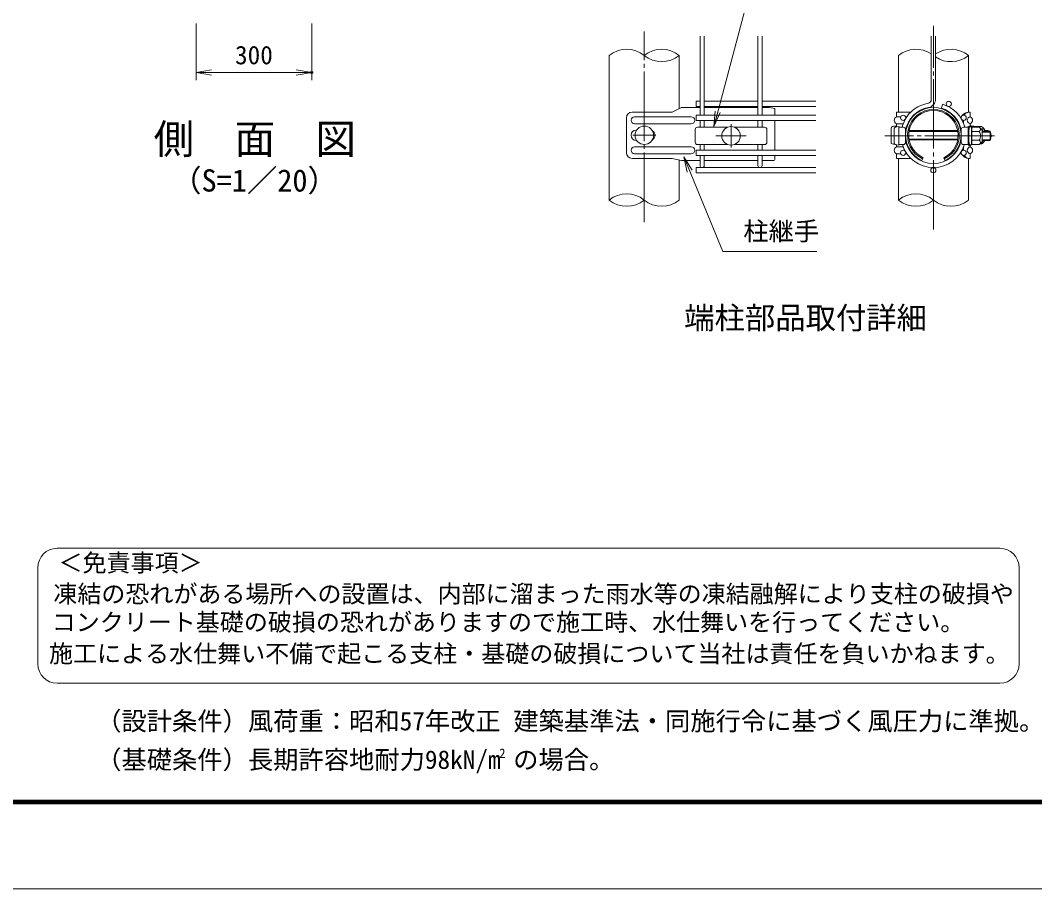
# Model space of a CAD drawing. Units: millimetres, scale not verified. Extents: x -4200 to 4200, y -2970 to 2970.
# Drawn here: x -529 to 2102, y -2970 to -717 of the extents above; entities that cross this region are included whole.
import ezdxf
from ezdxf.enums import TextEntityAlignment as Align

# ---------------------------------------------------------------- set-up
doc = ezdxf.new("R2010")
doc.units = ezdxf.units.MM
doc.header["$LTSCALE"] = 10
doc.header["$PDMODE"] = 32
doc.header["$PDSIZE"] = 5
doc.linetypes.add('LONG_CHAIN', pattern=[21, 18, -1, 1, -1])
for name, color, linetype, lineweight in [('0-0_D-TTL-TXT', 7, 'Continuous', 9), ('0-3_D-STR1', 1, 'Continuous', 9), ('0-4_D-BMK', 2, 'LONG_CHAIN', 9), ('0-5_D-STR-DIM', 7, 'Continuous', 9), ('0-6_0', 7, 'Continuous', 9), ('0-8_D-STR2', 7, 'Continuous', 9), ('0-9_D-STR3', 3, 'Continuous', 9), ('0-A_D-STR-TXT', 7, 'Continuous', 9), ('0-E_D-TTL', 7, 'Continuous', 9)]:
    doc.layers.add(name, color=color, linetype=linetype, lineweight=lineweight)
doc.layers.add('0-7_Defpoints', color=7, linetype='Continuous')
doc.styles.add('ＭＳ ゴシック', font='')
doc.styles.get('ＭＳ ゴシック').set_extended_font_data('MS Gothic')

# ---------------------------------------------------------------- blocks, each defined once
blk = doc.blocks.new('_Open')
at = {"layer": '0-6_0'}
blk.add_line((-10, 1.667), (0, 0), dxfattribs=at)
blk.add_lwpolyline([(-10, -1.667), (0, 0), (-10, 0)], dxfattribs=at)

msp = doc.modelspace()

# ---------------------------------------------------------------- linework, layer by layer
at = {"layer": '0-0_D-TTL-TXT', "color": 2}
for p, q in [((2012.01, -2086.7), (-433.53, -2086.7)), ((-483.53, -2136.7), (-483.53, -2386.7)), ((2062.01, -2386.7), (2062.01, -2136.7)), ((-433.53, -2436.7), (2012.01, -2436.7))]:
    msp.add_line(p, q, dxfattribs=at)
for centre, start, end in [((-433.53, -2136.7), 90, 180), ((2012.01, -2136.7), 0, 90), ((-433.53, -2386.7), 180, 270), ((2012.01, -2386.7), 270, 0)]:
    msp.add_arc(centre, 50, start, end, dxfattribs=at)
at = {"layer": '0-3_D-STR1'}
for p, q in [((998.89, -808.29), (998.89, -1183.29)), ((1180.39, -946.05), (1180.39, -808.29)), ((1748.89, -808.29), (1748.89, -955.29)), ((1930.39, -955.29), (1930.39, -808.29)), ((1748.89, -1075.29), (1748.89, -1183.29)), ((1930.39, -1183.29), (1930.39, -1075.29)), ((1180.39, -1183.29), (1180.39, -1079.44))]:
    msp.add_line(p, q, dxfattribs=at)
at = {"layer": '0-4_D-BMK'}
for p, q in [((1839.64, -1259.97), (1839.64, -731.6)), ((1089.64, -1240.31), (1089.64, -745.94)), ((1314.64, -986.81), (1314.64, -1046.81)), ((1059.64, -1015.29), (1119.64, -1015.29)), ((1275.64, -1016.81), (1353.64, -1016.81)), ((1997.73, -1016.81), (1713.61, -1016.81))]:
    msp.add_line(p, q, dxfattribs=at)
at = {"layer": '0-5_D-STR-DIM'}
for p, q in [((-73.15, -725.79), (-73.15, -872.43)), ((226.85, -725.79), (226.85, -872.43)), ((-33.15, -852.43), (186.85, -852.43))]:
    msp.add_line(p, q, dxfattribs=at)
for centre, start, end in [((1044.26, -864.27), 50.97549, 129.02451), ((1135.01, -864.27), 50.97549, 129.02451), ((1135.01, -752.3), 230.97549, 309.02451), ((1794.27, -864.27), 56.30864, 129.02451), ((1885.02, -864.27), 50.97549, 123.69136), ((1885.02, -752.3), 236.30864, 309.02451), ((1044.26, -1239.27), 50.97549, 129.02451), ((1044.26, -1127.3), 230.97549, 309.02451), ((1135.01, -1127.3), 230.97549, 309.02451), ((1794.27, -1239.27), 50.97549, 129.02451), ((1794.27, -1127.3), 230.97549, 309.02451), ((1885.02, -1127.3), 230.97549, 309.02451)]:
    msp.add_arc(centre, 72.06, start, end, dxfattribs=at)
at = {"layer": '0-7_Defpoints'}
msp.add_point((226.85, -852.43), dxfattribs=at)
at = {"layer": '0-8_D-STR2'}
for p, q in [((1234.24, -963.16), (1234.24, -758.29)), ((1245.04, -963.16), (1245.04, -758.29)), ((1384.24, -963.16), (1384.24, -758.29)), ((1395.04, -963.16), (1395.04, -758.29)), ((1834.24, -921.88), (1834.24, -758.29)), ((1845.04, -921.88), (1845.04, -758.29)), ((1234.24, -927.05), (1224.64, -927.05)), ((1224.64, -940.55), (1224.64, -927.05)), ((1234.24, -940.55), (1224.64, -940.55)), ((1384.24, -927.05), (1245.04, -927.05)), ((1384.24, -940.55), (1245.04, -940.55)), ((1534.24, -927.05), (1395.04, -927.05)), ((1534.24, -940.55), (1395.04, -940.55)), ((1860.56, -945.14), (1863.65, -934.79)), ((1534.24, -963.16), (1224.64, -963.16)), ((1224.64, -963.16), (1224.64, -976.66)), ((1534.24, -976.66), (1224.64, -976.66)), ((1234.24, -994.31), (1234.24, -976.66)), ((1245.04, -994.31), (1245.04, -976.66)), ((1384.24, -994.31), (1384.24, -976.66)), ((1395.04, -994.31), (1395.04, -976.66)), ((1234.24, -1053.91), (1234.24, -1039.31)), ((1245.04, -1053.91), (1245.04, -1039.31)), ((1384.24, -1053.91), (1384.24, -1039.31)), ((1395.04, -1053.91), (1395.04, -1039.31)), ((1534.24, -1053.91), (1224.64, -1053.91)), ((1224.64, -1053.91), (1224.64, -1067.41)), ((1534.24, -1067.41), (1224.64, -1067.41)), ((1234.24, -1093.89), (1234.24, -1067.41)), ((1245.04, -1093.89), (1245.04, -1067.41)), ((1384.24, -1093.89), (1384.24, -1067.41)), ((1395.04, -1093.89), (1395.04, -1067.41)), ((1534.24, -1099.29), (1224.64, -1099.29)), ((1224.64, -1099.29), (1224.64, -1112.79)), ((1534.24, -1112.79), (1224.64, -1112.79))]:
    msp.add_line(p, q, dxfattribs=at)
for centre in [(1879.59, -933.8), (1761.05, -969.91), (1918.23, -969.91), (1761.05, -1060.66), (1918.23, -1060.66), (1839.64, -1106.04), (1839.64, -1106.04)]:
    msp.add_circle(centre, 6.75, dxfattribs=at)
for centre, radius, start, end in [((1839.64, -1015.29), 73.2, 99.83934, 169.61114), ((1839.64, -1015.29), 84, 99.83934, 130), ((1823.44, -921.88), 10.8, 279.83934, 0), ((1823.44, -921.88), 21.6, 279.83934, 0), ((1839.64, -1015.29), 73.2, 10.38886, 73.39579), ((1839.64, -1015.29), 84, 14.4591, 73.39579), ((1839.64, -1015.29), 84, 130, 165.5409), ((1839.64, -1015.29), 84, 196.62015, 343.37985), ((1839.64, -1015.29), 73.2, 190.38886, 349.61114), ((1239.64, -1093.89), 5.4, 180, 0), ((1389.64, -1093.89), 5.4, 180, 0)]:
    msp.add_arc(centre, radius, start, end, dxfattribs=at)
at = {"layer": '0-9_D-STR3'}
for p, q in [((1186.02, -943.29), (1161.59, -955.29)), ((1234.24, -943.29), (1186.02, -943.29)), ((1384.24, -943.29), (1245.04, -943.29)), ((1413.64, -943.29), (1395.04, -943.29)), ((1413.64, -943.29), (1428.64, -946.29)), ((1428.64, -946.29), (1428.64, -963.16)), ((1043.18, -970.29), (1043.18, -1060.29)), ((1161.59, -955.29), (1058.18, -955.29)), ((1211.41, -967.29), (1064.41, -967.29)), ((1744.09, -955.29), (1780.85, -955.29)), ((1744.09, -955.29), (1744.09, -967.29)), ((1744.09, -967.29), (1754.83, -967.29)), ((1767.27, -967.29), (1770.71, -967.29)), ((1935.19, -955.29), (1931.01, -955.29)), ((1935.19, -955.29), (1932.56, -955.29)), ((1935.19, -955.29), (1935.19, -967.29)), ((1211.41, -985.29), (1064.41, -985.29)), ((1227.64, -994.31), (1306.29, -994.31)), ((1322.99, -994.31), (1401.64, -994.31)), ((1428.64, -976.66), (1428.64, -1053.91)), ((1729.69, -995.79), (1729.69, -1034.79)), ((1737.64, -997.25), (1737.64, -1036.38)), ((1744.09, -993.04), (1744.09, -985.29)), ((1744.09, -985.29), (1744.09, -993.5)), ((1744.09, -985.29), (1761.18, -985.29)), ((1744.09, -991.29), (1744.09, -993.04)), ((1749.64, -1040.81), (1749.64, -992.81)), ((1749.64, -994.31), (1761.64, -994.31)), ((1912.75, -973.85), (1912.75, -973.92)), ((1917.64, -994.31), (1929.64, -994.31)), ((1917.91, -976.65), (1917.91, -984.79)), ((1929.64, -994.31), (1929.64, -1039.31)), ((1931.18, -995.97), (1929.64, -1001.27)), ((1931.18, -991.65), (1931.18, -995.97)), ((1931.18, -991.65), (1932.68, -991.65)), ((1931.74, -1003.33), (1932.91, -993.85)), ((1932.68, -991.65), (1932.68, -995.97)), ((1938.21, -993.58), (1933.2, -993.58)), ((1935.19, -985.29), (1935.19, -993.58)), ((1935.19, -989.79), (1935.19, -993.58)), ((1936.69, -989.79), (1935.19, -989.79)), ((1936.69, -989.79), (1936.69, -993.58)), ((1938.34, -1016.83), (1938.34, -993.66)), ((1938.55, -993.95), (1938.76, -992.3)), ((1958.72, -994.3), (1938.69, -994.3)), ((1944.06, -992.04), (1939.05, -992.04)), ((1944.19, -994.3), (1944.19, -992.11)), ((1944.49, -992.77), (1944.35, -992.26)), ((1964.57, -992.77), (1944.49, -992.77)), ((1221.64, -1000.31), (1221.64, -1033.31)), ((1407.64, -1000.31), (1407.64, -1033.31)), ((1767.64, -1033.31), (1767.64, -1000.31)), ((1767.64, -1004.81), (1768.41, -1004.81)), ((1767.64, -1006.84), (1768.14, -1006.84)), ((1903.06, -1005.32), (1776.22, -1005.32)), ((1903.06, -1025.26), (1776.22, -1025.26)), ((1902.71, -1003.29), (1776.57, -1003.29)), ((1910.88, -1004.81), (1911.64, -1004.81)), ((1911.14, -1006.84), (1911.64, -1006.84)), ((1911.64, -1000.31), (1911.64, -1033.31)), ((1929.64, -1001.27), (1929.64, -1032.35)), ((1931.14, -1004.66), (1931.74, -1004.66)), ((1931.74, -1003.33), (1931.74, -1030.33)), ((1931.74, -1004.66), (1931.74, -1028.96)), ((1958.72, -1005.55), (1938.34, -1005.55)), ((1938.34, -1016.83), (1938.34, -1040.01)), ((1966.24, -1001.81), (1966.24, -1031.81)), ((1966.24, -1004.81), (1986.64, -1004.81)), ((1966.24, -1006.84), (1987.61, -1006.84)), ((1972.09, -1000.29), (1972.09, -1004.81)), ((1986.64, -1004.81), (1986.64, -1028.81)), ((1211.41, -1045.29), (1064.41, -1045.29)), ((1227.64, -1039.31), (1306.29, -1039.31)), ((1322.99, -1039.31), (1401.64, -1039.31)), ((1744.09, -1045.29), (1744.09, -1040.13)), ((1744.09, -1040.13), (1744.09, -1045.29)), ((1744.09, -1045.29), (1761.18, -1045.29)), ((1749.64, -1039.31), (1761.64, -1039.31)), ((1767.64, -1026.78), (1768.57, -1026.78)), ((1767.64, -1028.81), (1768.92, -1028.81)), ((1902.71, -1027.29), (1776.57, -1027.29)), ((1910.36, -1028.81), (1911.64, -1028.81)), ((1910.72, -1026.78), (1911.64, -1026.78)), ((1917.64, -1039.31), (1929.64, -1039.31)), ((1917.91, -1045.78), (1917.91, -1053.92)), ((1931.18, -1038.33), (1929.64, -1032.35)), ((1931.14, -1028.96), (1931.74, -1028.96)), ((1931.14, -1032.35), (1932.68, -1038.33)), ((1931.74, -1030.33), (1932.91, -1039.82)), ((1932.68, -1038.33), (1932.68, -1042.65)), ((1938.14, -1040.08), (1933.2, -1040.08)), ((1935.19, -1040.08), (1935.19, -1040.79)), ((1935.19, -1040.08), (1935.19, -1045.29)), ((1958.72, -1028.07), (1938.34, -1028.07)), ((1958.72, -1039.33), (1938.64, -1039.33)), ((1964.57, -1037.8), (1960.89, -1037.8)), ((1966.24, -1026.78), (1987.61, -1026.78)), ((1966.24, -1028.81), (1986.64, -1028.81)), ((1972.09, -1028.81), (1972.09, -1030.29)), ((1161.59, -1075.29), (1058.18, -1075.29)), ((1211.41, -1063.29), (1064.41, -1063.29)), ((1161.59, -1075.29), (1186.02, -1080.69)), ((1428.64, -1067.41), (1428.64, -1077.74)), ((1744.09, -1063.29), (1744.09, -1075.29)), ((1744.09, -1063.29), (1754.83, -1063.29)), ((1744.09, -1075.29), (1744.09, -1066.97)), ((1744.09, -1075.29), (1780.85, -1075.29)), ((1767.27, -1063.29), (1770.71, -1063.29)), ((1797.71, -1075.29), (1799.84, -1075.29)), ((1809.64, -1080.74), (1812.89, -1073.65)), ((1869.64, -1080.74), (1866.39, -1073.65)), ((1912.75, -1056.65), (1912.75, -1056.72)), ((1935.19, -1075.29), (1932.56, -1075.29)), ((1935.19, -1063.29), (1935.19, -1075.29)), ((1935.19, -1066.97), (1935.19, -1075.29)), ((1234.24, -1080.69), (1186.02, -1080.69)), ((1245.04, -1080.74), (1384.24, -1080.74)), ((1395.04, -1080.74), (1425.64, -1080.74))]:
    msp.add_line(p, q, dxfattribs=at)
for points in [[(1932.68, -995.97), (1931.14, -1001.27), (1931.14, -1032.35)], [(1972.09, -1003.29), (1981.09, -1003.29), (1981.09, -1004.81)], [(1931.18, -1038.33), (1931.18, -1042.65), (1932.68, -1042.65)], [(1936.69, -1040.08), (1936.69, -1040.79), (1935.19, -1040.79)]]:
    msp.add_lwpolyline(points, dxfattribs=at)
for centre in [(1089.64, -1015.29), (1314.64, -1016.81)]:
    msp.add_circle(centre, 24, dxfattribs=at)
for centre, radius, start, end in [((1839.64, -1015.29), 72, 294.62432, 245.37568), ((1058.18, -970.29), 15, 90, 180), ((1064.41, -976.29), 9, 90, 270), ((1211.41, -976.29), 9, 270, 90), ((1747.84, -976.29), 9.75, 112.61986, 247.38014), ((1839.64, -1015.29), 67.2, 294.62432, 245.37568), ((1839.64, -1015.29), 64.2, 294.62432, 245.37568), ((1936.73, -976.29), 9.13, 99.72282, 260.27718), ((1931.44, -976.29), 9.75, 292.61986, 67.38014), ((1227.64, -1000.31), 6, 90, 180), ((1401.64, -1000.31), 6, 0, 90), ((1761.64, -1000.31), 6, 0, 90), ((1917.64, -1000.31), 6, 90, 180), ((1933.2, -993.88), 0.3, 90, 173), ((1938.21, -993.88), 0.3, 15, 90), ((1923.27, -999.87), 16.4, 339.64454, 21.71401), ((1939.05, -992.34), 0.3, 90, 173), ((1944.06, -992.34), 0.3, 15, 90), ((1929.54, -998.4), 15.97, 14.90359, 22.7756), ((1955.67, -999.92), 6.4, 298.45309, 61.54691), ((1945.92, -1014.58), 24, 32.13463, 57.68315), ((1961.52, -998.4), 6.4, 317.45541, 61.54691), ((1951.77, -1013.05), 24, 32.13463, 57.68315), ((1068.91, -1015.29), 13.5, 90, 270), ((1103.84, -1015.29), 13.5, 300.04449, 59.95551), ((1930.03, -1004.62), 1.71, 358.43845, 49.48837), ((1876.07, -1016.83), 63.57, 0, 10.20031), ((1876.07, -1016.83), 63.57, 349.79969, 0), ((1941.45, -1016.81), 20.62, 0, 33.09348), ((1941.45, -1016.81), 20.62, 326.90652, 0), ((1958.59, -1015.29), 25.5, 24.25131, 28.07249), ((1964.14, -1016.81), 25.5, 331.92751, 28.07249), ((1064.41, -1054.29), 9, 90, 270), ((1211.41, -1054.29), 9, 270, 90), ((1227.64, -1033.31), 6, 180, 270), ((1401.64, -1033.31), 6, 270, 0), ((1747.84, -1054.29), 9.75, 112.61986, 247.38014), ((1761.64, -1033.31), 6, 270, 0), ((1917.64, -1033.31), 6, 180, 270), ((1936.73, -1054.29), 9.13, 99.72282, 260.27718), ((1930.03, -1029.01), 1.71, 310.51348, 1.56339), ((1933.2, -1039.78), 0.3, 187, 270), ((1931.44, -1054.29), 9.75, 292.61986, 67.38014), ((1938.14, -1039.78), 0.3, 270, 337.2244), ((1923.69, -1033.72), 15.97, 337.2244, 20.62678), ((1939.05, -1038.24), 0.3, 244.87409, 270), ((1955.67, -1033.7), 6.4, 298.45309, 61.54691), ((1945.92, -1019.05), 24, 302.31685, 327.86537), ((1961.52, -1032.17), 6.4, 298.45309, 31.66849), ((1951.77, -1017.52), 24, 302.31685, 327.86537), ((1058.18, -1060.29), 15, 180, 270), ((1425.64, -1077.74), 3, 270, 0)]:
    msp.add_arc(centre, radius, start, end, dxfattribs=at)
for centre, major_axis, ratio, start_param, end_param in [((1932.56, -970.29), (-19.81, 0), 0.757218, 4.712389, 5.8796106), ((1932.56, -970.29), (0, -15), 0.976579, 3.1415927, 4.2279411), ((1744.09, -995.79), (14.4, 0), 0.3125, 1.5707963, 3.1415927), ((1752.04, -997.25), (14.4, 0), 0.3125, 1.7382444, 3.1415927), ((1744.09, -1034.79), (14.4, 0), 0.3125, 3.1415927, 4.477186), ((1752.04, -1036.38), (14.4, 0), 0.3125, 3.1415927, 4.5449409), ((1932.56, -1060.29), (-19.81, 0), 0.757218, 0.4035747, 1.5707963), ((1932.56, -1060.29), (0, 15), 0.976579, 2.0552442, 3.1415927)]:
    msp.add_ellipse(centre, major_axis=major_axis, ratio=ratio, start_param=start_param, end_param=end_param, dxfattribs=at)
at = {"layer": '0-A_D-STR-TXT'}
for points in [[(1734.35, -690.66), (1350.5, -690.66), (1270.61, -990.88)], [(1537.2, -1316.4), (1293.63, -1316.4), (1192.91, -1073.19)]]:
    msp.add_lwpolyline(points, dxfattribs=at)
at = {"layer": '0-E_D-TTL', "color": 2}
msp.add_lwpolyline([(-4199.68, 2970.23), (4200.32, 2970.23), (4200.32, -2969.77), (-4199.68, -2969.77)], close=True, dxfattribs=at)
at = {"layer": '0-E_D-TTL'}
for points in [[(-3929.68, 2750.23), (3930.32, 2750.23), (3930.32, -2749.77), (-3929.68, -2749.77)], [(-3927.18, 2747.73), (3927.82, 2747.73), (3927.82, -2747.27), (-3927.18, -2747.27)], [(-3924.68, 2745.23), (3925.32, 2745.23), (3925.32, -2744.77), (-3924.68, -2744.77)], [(-3922.18, 2742.73), (3922.82, 2742.73), (3922.82, -2742.27), (-3922.18, -2742.27)], [(-3919.68, 2740.23), (3920.32, 2740.23), (3920.32, -2739.77), (-3919.68, -2739.77)]]:
    msp.add_lwpolyline(points, close=True, dxfattribs=at)

# ---------------------------------------------------------------- block references
at = {"layer": '0-5_D-STR-DIM', "xscale": 4, "yscale": 4, "rotation": 180}
msp.add_blockref('_Open', (-73.15, -852.43), dxfattribs=at)
at = {"layer": '0-5_D-STR-DIM', "xscale": 4, "yscale": 4}
msp.add_blockref('_Open', (226.85, -852.43), dxfattribs=at)
at = {"layer": '0-A_D-STR-TXT', "xscale": 4, "yscale": 4}
for p, rotation in [((1270.1, -992.81), 255.09951), ((1192.15, -1071.34), 112.49567)]:
    msp.add_blockref('_Open', p, dxfattribs=dict(at, rotation=rotation))

# ---------------------------------------------------------------- texts
at = {"layer": '0-0_D-TTL-TXT', "style": 'ＭＳ ゴシック'}
for s, height, p in [('側\u3000面\u3000図', 76.98, (-183.05, -1086.73)), ('（S=1／20）', 57.7, (-137.57, -1178.7)), ('端柱部品取付詳細', 57.7, (1193.21, -1535.13)), ('＜免責事項＞ \u3000\u3000', 45.67, (-429.83, -2160.88)), ('凍結の恐れがある場所への設置は、内部に溜まった雨水等の凍結融解により支柱の破損や', 45.67, (-443.35, -2241.38)), ('コンクリート基礎の破損の恐れがありますので施工時、水仕舞いを行ってください。', 45.67, (-447.46, -2314.8)), ('施工による水仕舞い不備で起こる支柱・基礎の破損について当社は責任を負いかねます。 ', 45.67, (-454.46, -2396.3)), ('（設計条件）風荷重：昭和57年改正 建築基準法・同施行令に基づく風圧力に準拠。', 48.09, (-332.13, -2573.38)), ('（基礎条件）長期許容地耐力98kN/m の場合。', 48.09, (-332.13, -2673.38)), ('2', 24.05, (713.34, -2637.57))]:
    msp.add_text(s, height=height, dxfattribs=at).set_placement(p, align=Align.BOTTOM_LEFT)
at = {"layer": '0-5_D-STR-DIM', "style": 'ＭＳ ゴシック'}
msp.add_text('300', height=48.09, dxfattribs=at).set_placement((27.97, -845.68), align=Align.BOTTOM_LEFT)
at = {"layer": '0-A_D-STR-TXT', "style": 'ＭＳ ゴシック'}
msp.add_text('柱継手', height=48.09, dxfattribs=at).set_placement((1346.59, -1302.55), align=Align.BOTTOM_LEFT)

doc.saveas('drawing.dxf')
